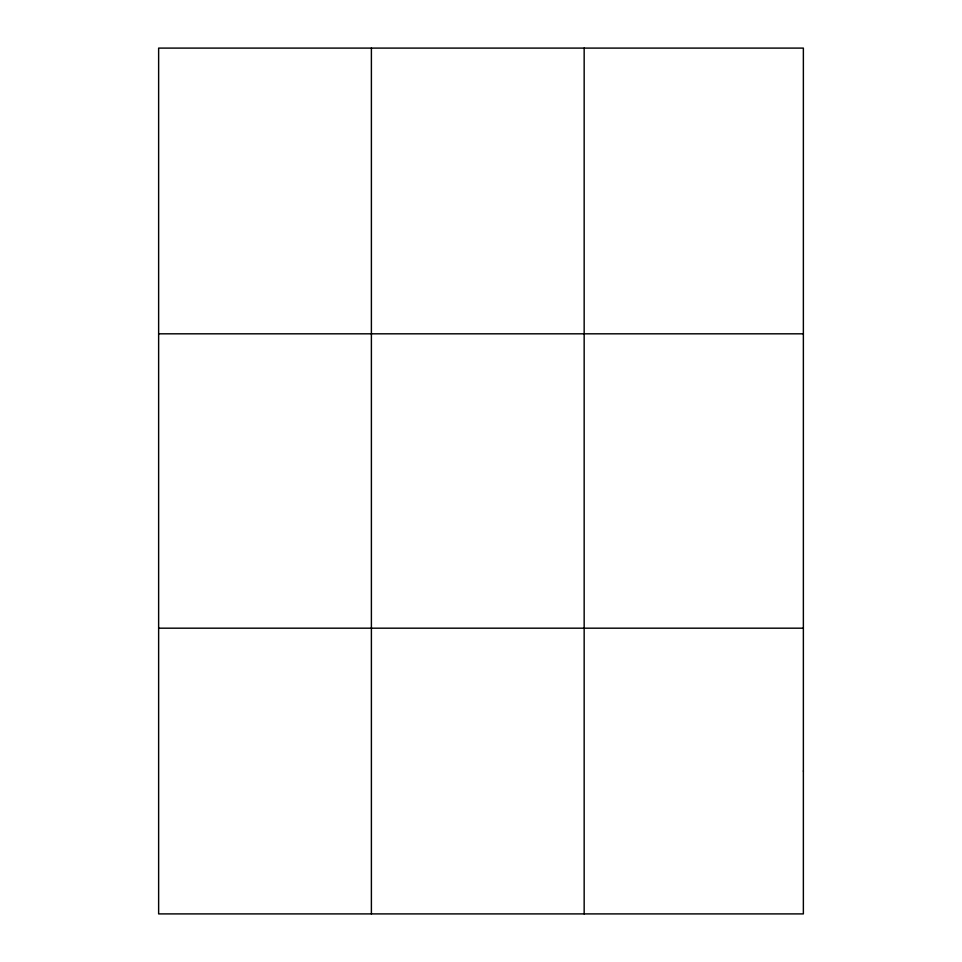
<?xml version="1.0" encoding="UTF-8"?>
<svg xmlns="http://www.w3.org/2000/svg" width="962" height="962" viewBox="0 0 962 962"><rect width="100%" height="100%" fill="white"/><g stroke="black" fill="none" stroke-linecap="round" stroke-linejoin="round"><path stroke-width="1.44" d="M371.392 913.9L371.392 48.1M584.162 913.9L584.162 48.1M158.634 333.814L803.366 333.814M158.634 628.186L803.366 628.186M803.366 771.043L803.366 913.9L158.634 913.9L158.634 48.1L803.366 48.1L803.366 771.043"/></g></svg>
